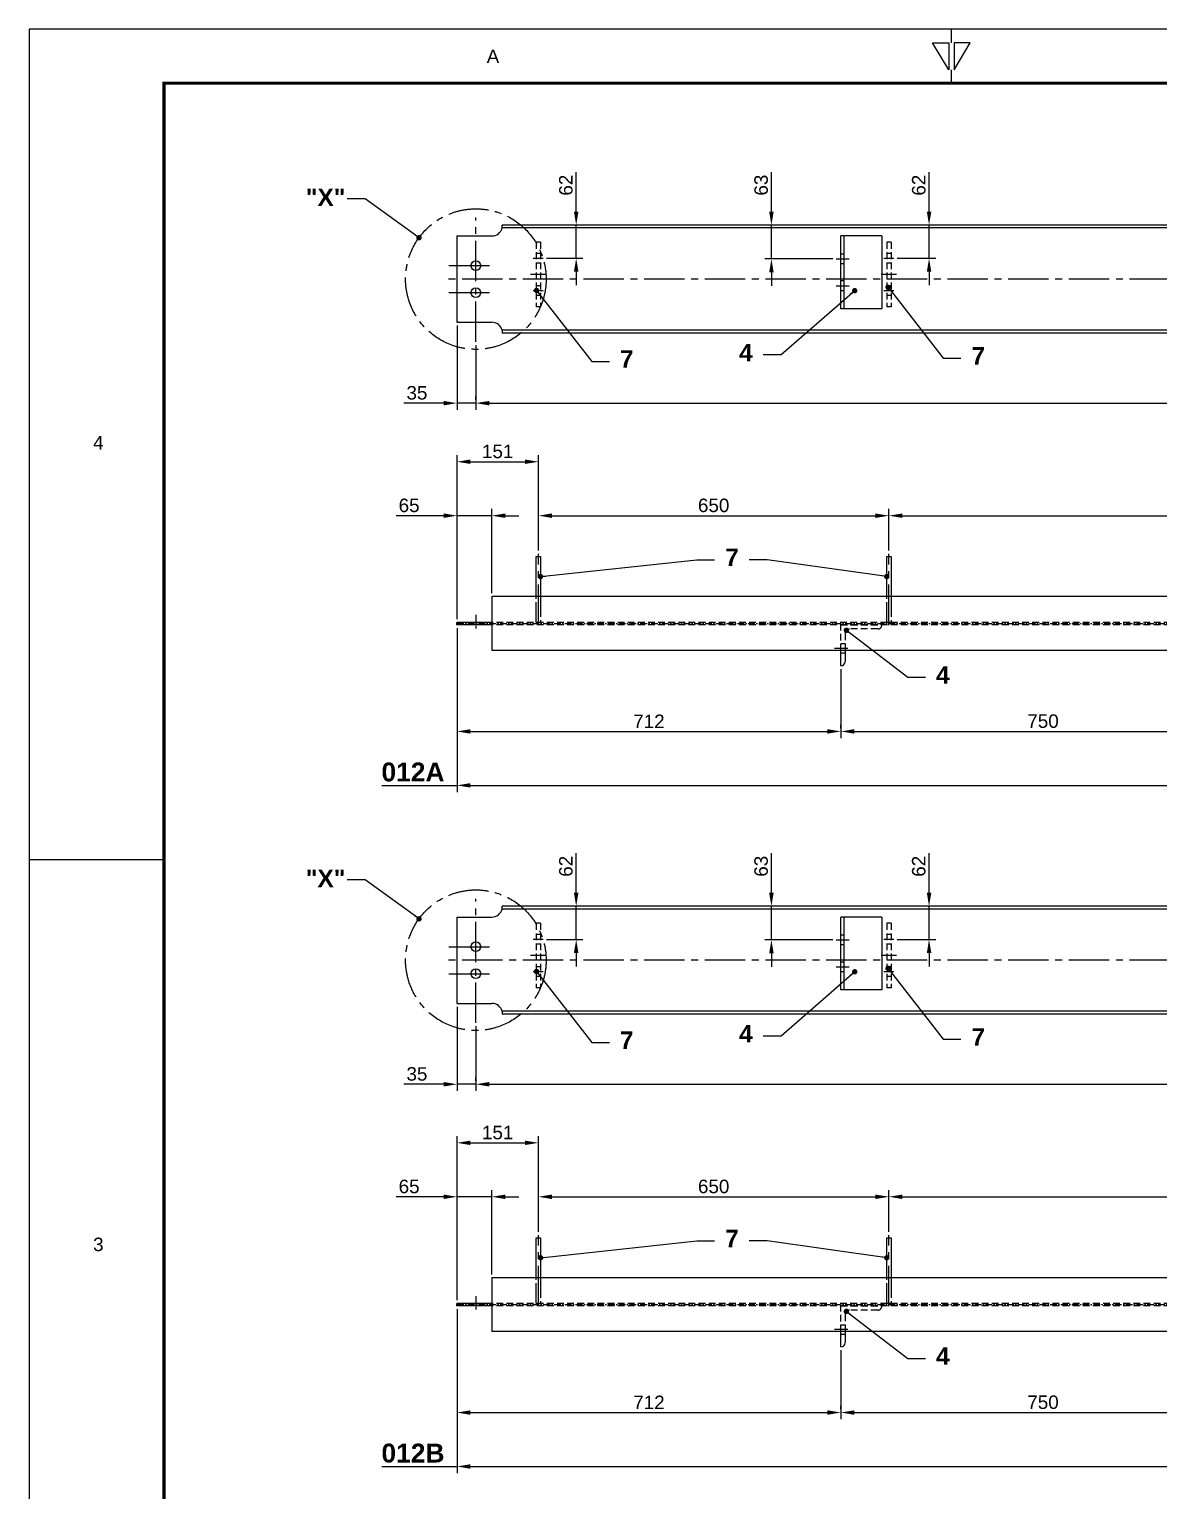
# Model space of a CAD drawing. Header units: millimetres. Extents: x -11137 to 17544, y -5373 to 15400.
# Drawn here: x 0 to 2094, y 3230 to 5940 of the extents above; entities that cross this region are included whole.
import ezdxf
from ezdxf.enums import TextEntityAlignment as Align

# ---------------------------------------------------------------- set-up
doc = ezdxf.new("R2010")
doc.units = ezdxf.units.MM
doc.header["$LTSCALE"] = 100
doc.header["$MEASUREMENT"] = 0
for name, pattern in [('CENTER', [2, 1.25, -0.25, 0.25, -0.25]), ('CENTER2', [1.125, 0.75, -0.125, 0.125, -0.125]), ('HIDDEN', [0.375, 0.25, -0.125])]:
    doc.linetypes.add(name, pattern=pattern)
for name, color, linetype in [('CENTRO', 1, 'CENTER'), ('CONTORNO', 3, 'Continuous'), ('EM-PJ-CENTRO', 10, 'CENTER2'), ('EM-PJ-CONTORNO', 3, 'Continuous'), ('EM-PJ-COTA', 7, 'Continuous'), ('EM-PJ-TEXTO', 7, 'Continuous'), ('EM-PJ-TRACEJADA', 1, 'HIDDEN')]:
    doc.layers.add(name, color=color, linetype=linetype)
doc.styles.add('PADRAO ANGLO', font='arial.ttf')
doc.styles.add('PADRAO ANGLO NEG', font='arialbd.ttf')
doc.dimstyles.new('COTAS-ANGLO-PADRÃO', dxfattribs={"dimscale": 10, "dimtxt": 2.5, "dimasz": 2.5, "dimexe": 1.25, "dimexo": 0.625, "dimtad": 1, "dimtxsty": 'PADRAO ANGLO', "dimcen": 2.5, "dimclrd": 256, "dimclre": 256, "dimclrt": 256, "dimadec": 0, "dimazin": 0, "dimtfac": 1, "dimtmove": 0, "dimatfit": 0, "dimfxl": 1, "dimarcsym": 0})

# ---------------------------------------------------------------- blocks, each defined once
blk = doc.blocks.new('FORMATO_A1')
for p, q in [((0, 594), (0, 0)), ((841, 594), (0, 594)), ((171, 591.5), (171, 594)), ((171, 584), (171, 586.5)), ((25, 440), (0, 440))]:
    blk.add_line(p, q)
for points in [[(170.5, 586.5), (167.5, 591.5), (170.5, 591.5)], [(171.5, 586.5), (174.5, 591.5), (171.5, 591.5)]]:
    blk.add_lwpolyline(points, close=True)
at = {"const_width": 0.6}
blk.add_lwpolyline([(831, 584), (25, 584), (25, 10), (831, 10)], close=True, dxfattribs=at)
at = {"style": 'PADRAO ANGLO'}
for s, p in [('A', (85.99, 588.98)), ('4', (12.81, 517.33)), ('3', (12.81, 368.71))]:
    blk.add_text(s, height=2.5, dxfattribs=at).set_placement(p, align=Align.MIDDLE)
blk = doc.blocks.new('b guard remov')
at = {"layer": 'EM-PJ-CENTRO'}
blk.add_line((39699.5, -27139.9), (39699.5, -27008), dxfattribs=at)
at = {"layer": 'EM-PJ-CENTRO', "ltscale": 0.5}
for p, q in [((39695.5, -27134.9), (39695.5, -27087)), ((39703.5, -27087), (39703.5, -27134.9)), ((39703.5, -27134.9), (39695.5, -27134.9))]:
    blk.add_line(p, q, dxfattribs=at)
at = {"layer": 'EM-PJ-CONTORNO', "ltscale": 0.5}
for p, q in [((39695.5, -27087), (39695.5, -27013)), ((39695.5, -27013), (39703.5, -27013)), ((39703.5, -27013), (39703.5, -27087))]:
    blk.add_line(p, q, dxfattribs=at)
blk = doc.blocks.new('guada remo')
at = {"layer": 'EM-PJ-CENTRO', "xscale": -1}
blk.add_blockref('b guard remov', (78531.4, 0), dxfattribs=at)
blk = doc.blocks.new('A$Cfd298604')
at = {"layer": 'EM-PJ-CENTRO'}
blk.add_line((44, 12.9), (44, -11.9), dxfattribs=at)
at = {"layer": 'EM-PJ-CONTORNO', "ltscale": 0.5}
for p, q in [((47.9, 7.9), (68.3, 7.9)), ((76.2, 0), (47.9, 0))]:
    blk.add_line(p, q, dxfattribs=at)
blk.add_arc((68.3, 0), 7.94, 0, 90, dxfattribs=at)
at = {"layer": 'EM-PJ-TRACEJADA', "ltscale": 0.5}
for p, q in [((0, 0), (0, 76.2)), ((7.9, 68.3), (7.9, 15.9)), ((47.9, 0), (0, 0)), ((15.9, 7.9), (47.9, 7.9))]:
    blk.add_line(p, q, dxfattribs=at)
at = {"layer": 'EM-PJ-TRACEJADA'}
for p, q in [((35, 0), (35, 7.9)), ((53, 7.9), (53, 0))]:
    blk.add_line(p, q, dxfattribs=at)
at = {"layer": 'EM-PJ-TRACEJADA', "ltscale": 0.5}
for centre, start, end in [((0, 68.3), 0, 90), ((15.9, 15.9), 180, 270)]:
    blk.add_arc(centre, 7.94, start, end, dxfattribs=at)
blk = doc.blocks.new('W103')
at = {"layer": 'CENTRO', "ltscale": 0.1}
for p, q in [((36934.7, -27122), (36934.7, -27146.5)), ((39961.7, -27122), (39961.7, -27147.3)), ((39996.7, -27138), (36899.7, -27138))]:
    blk.add_line(p, q, dxfattribs=at)
at = {"layer": 'CONTORNO'}
for p, q in [((36938.6, -27135.9), (36899.7, -27135.9)), ((36899.7, -27140.2), (36899.7, -27135.9)), ((36899.7, -27140.2), (36938.6, -27140.2)), ((36948.6, -27135.9), (36938.6, -27135.9)), ((36948.6, -27140.2), (36938.6, -27140.2)), ((39932.1, -27135.9), (39942.1, -27135.9)), ((39932.1, -27140.2), (39942.1, -27140.2)), ((39942.1, -27135.9), (39996.7, -27135.9)), ((39942.1, -27140.2), (39996.7, -27140.2)), ((39996.7, -27140.2), (39996.7, -27135.9))]:
    blk.add_line(p, q, dxfattribs=at)
at = {"layer": 'EM-PJ-CONTORNO', "ltscale": 0.5}
for p, q in [((36948.6, -27088), (39932.1, -27088)), ((36948.6, -27088), (36948.6, -27188)), ((39932.1, -27088), (39932.1, -27188)), ((36948.6, -27188), (39932.1, -27188))]:
    blk.add_line(p, q, dxfattribs=at)
at = {"layer": 'EM-PJ-TRACEJADA', "ltscale": 0.5}
for p, q in [((36925.7, -27135.8), (36925.7, -27140.2)), ((36943.7, -27134.9), (36943.7, -27141.1)), ((36948.6, -27135.9), (39932.1, -27135.9)), ((36948.6, -27140.2), (39932.1, -27140.2)), ((39952.7, -27135.9), (39952.7, -27140.2)), ((39970.7, -27135.9), (39970.7, -27140.2))]:
    blk.add_line(p, q, dxfattribs=at)
at = {"layer": 'EM-PJ-CENTRO'}
for p in [(-1780.3, -1), (-1130.2, -1), (363.8, -1), (1013.8, -1)]:
    blk.add_blockref('guada remo', p, dxfattribs=at)
at = {"layer": 'EM-PJ-TRACEJADA', "rotation": 90}
for p, xscale in [((37756.4, -27140.2), -1), ((38535.2, -27140.2), -1.000000000000001), ((39284.9, -27140.2), -1.000000000000001)]:
    blk.add_blockref('A$Cfd298604', p, dxfattribs=dict(at, xscale=xscale))
blk = doc.blocks.new('*D136')
at = {"layer": 'Defpoints', "color": 0, "transparency": 16777216}
for p in [(2254.7, 3497), (1505, 3375.4), (2254.7, 3375.4)]:
    blk.add_point(p, dxfattribs=at)
at = {"layer": 'EM-PJ-COTA', "lineweight": -2, "transparency": 16777216}
for p, q in [((2254.7, 3490.8), (2254.7, 3362.9)), ((1505, 3381.6), (1505, 3387.9)), ((1530, 3375.4), (2229.7, 3375.4))]:
    blk.add_line(p, q, dxfattribs=at)
at = {"layer": 'EM-PJ-COTA', "transparency": 16777216}
for points in [[(1530, 3379.5), (1530, 3371.2), (1505, 3375.4)], [(2229.7, 3379.5), (2229.7, 3371.2), (2254.7, 3375.4)]]:
    blk.add_solid(points, dxfattribs=at)
at = {"layer": 'EM-PJ-COTA', "transparency": 16777216, "insert": (1879.8, 3394.4), "char_height": 25, "attachment_point": 5, "style": 'PADRAO ANGLO'}
blk.add_mtext('750', dxfattribs=at)
blk = doc.blocks.new('*D138')
at = {"layer": 'Defpoints', "color": 0, "transparency": 16777216}
for p in [(793.2, 3573.2), (1505, 3497), (1505, 3375.4)]:
    blk.add_point(p, dxfattribs=at)
at = {"layer": 'EM-PJ-COTA', "lineweight": -2, "transparency": 16777216}
for p, q in [((793.2, 3567), (793.2, 3362.9)), ((1505, 3490.8), (1505, 3362.9)), ((818.2, 3375.4), (1480, 3375.4))]:
    blk.add_line(p, q, dxfattribs=at)
at = {"layer": 'EM-PJ-COTA', "transparency": 16777216}
for points in [[(818.2, 3379.5), (818.2, 3371.2), (793.2, 3375.4)], [(1480, 3379.5), (1480, 3371.2), (1505, 3375.4)]]:
    blk.add_solid(points, dxfattribs=at)
at = {"layer": 'EM-PJ-COTA', "transparency": 16777216, "insert": (1149.1, 3394.2), "char_height": 25, "attachment_point": 5, "style": 'PADRAO ANGLO'}
blk.add_mtext('712', dxfattribs=at)
blk = doc.blocks.new('*D139')
at = {"layer": 'Defpoints', "color": 0, "transparency": 16777216}
for p in [(3890.1, 3573.2), (793.2, 3375.4), (3890.1, 3275.4)]:
    blk.add_point(p, dxfattribs=at)
at = {"layer": 'EM-PJ-COTA', "lineweight": -2, "transparency": 16777216}
for p, q in [((3890.1, 3567), (3890.1, 3262.9)), ((793.2, 3369.1), (793.2, 3262.9)), ((818.2, 3275.4), (3865.1, 3275.4))]:
    blk.add_line(p, q, dxfattribs=at)
at = {"layer": 'EM-PJ-COTA', "transparency": 16777216}
for points in [[(818.2, 3279.5), (818.2, 3271.2), (793.2, 3275.4)], [(3865.1, 3279.5), (3865.1, 3271.2), (3890.1, 3275.4)]]:
    blk.add_solid(points, dxfattribs=at)
at = {"layer": 'EM-PJ-COTA', "transparency": 16777216, "insert": (2341.6, 3294.4), "char_height": 25, "attachment_point": 5, "style": 'PADRAO ANGLO'}
blk.add_mtext('3097', dxfattribs=at)
blk = doc.blocks.new('*D140')
at = {"layer": 'Defpoints', "color": 0, "transparency": 16777216}
for p in [(944.1, 3875.4), (944.1, 3704.4), (793.2, 3577.5)]:
    blk.add_point(p, dxfattribs=at)
at = {"layer": 'EM-PJ-COTA', "lineweight": -2, "transparency": 16777216}
for p, q in [((793.2, 3583.8), (793.2, 3887.9)), ((818.2, 3875.4), (919.1, 3875.4)), ((944.1, 3710.7), (944.1, 3887.9))]:
    blk.add_line(p, q, dxfattribs=at)
at = {"layer": 'EM-PJ-COTA', "transparency": 16777216}
for points in [[(818.2, 3879.5), (818.2, 3871.2), (793.2, 3875.4)], [(919.1, 3879.5), (919.1, 3871.2), (944.1, 3875.4)]]:
    blk.add_solid(points, dxfattribs=at)
at = {"layer": 'EM-PJ-COTA', "transparency": 16777216, "insert": (868.6, 3894.4), "char_height": 25, "attachment_point": 5, "style": 'PADRAO ANGLO'}
blk.add_mtext('151', dxfattribs=at)
blk = doc.blocks.new('*D141')
at = {"layer": 'Defpoints', "color": 0, "transparency": 16777216}
for p in [(944.1, 3775.4), (1594.1, 3775.4), (1594.1, 3704.4)]:
    blk.add_point(p, dxfattribs=at)
at = {"layer": 'EM-PJ-COTA', "lineweight": -2, "transparency": 16777216}
for p, q in [((944.1, 3781.6), (944.1, 3787.9)), ((969.1, 3775.4), (1569.1, 3775.4)), ((1594.1, 3710.7), (1594.1, 3787.9))]:
    blk.add_line(p, q, dxfattribs=at)
at = {"layer": 'EM-PJ-COTA', "transparency": 16777216}
for points in [[(969.1, 3779.5), (969.1, 3771.2), (944.1, 3775.4)], [(1569.1, 3779.5), (1569.1, 3771.2), (1594.1, 3775.4)]]:
    blk.add_solid(points, dxfattribs=at)
at = {"layer": 'EM-PJ-COTA', "transparency": 16777216, "insert": (1269.1, 3794.4), "char_height": 25, "attachment_point": 5, "style": 'PADRAO ANGLO'}
blk.add_mtext('650', dxfattribs=at)
blk = doc.blocks.new('*D142')
at = {"layer": 'Defpoints', "color": 0, "transparency": 16777216}
for p in [(1594.1, 3775.4), (3088.1, 3775.4), (3088.1, 3704.4)]:
    blk.add_point(p, dxfattribs=at)
at = {"layer": 'EM-PJ-COTA', "lineweight": -2, "transparency": 16777216}
for p, q in [((1594.1, 3781.6), (1594.1, 3787.9)), ((1619.1, 3775.4), (3063.1, 3775.4)), ((3088.1, 3710.7), (3088.1, 3787.9))]:
    blk.add_line(p, q, dxfattribs=at)
at = {"layer": 'EM-PJ-COTA', "transparency": 16777216}
for points in [[(1619.1, 3779.5), (1619.1, 3771.2), (1594.1, 3775.4)], [(3063.1, 3779.5), (3063.1, 3771.2), (3088.1, 3775.4)]]:
    blk.add_solid(points, dxfattribs=at)
at = {"layer": 'EM-PJ-COTA', "transparency": 16777216, "insert": (2341.1, 3794.4), "char_height": 25, "attachment_point": 5, "style": 'PADRAO ANGLO'}
blk.add_mtext('1494', dxfattribs=at)
blk = doc.blocks.new('*D146')
at = {"layer": 'Defpoints', "color": 0, "transparency": 16777216}
for p in [(857.8, 3775.4), (857.8, 3625.4), (793.2, 3577.5)]:
    blk.add_point(p, dxfattribs=at)
at = {"layer": 'EM-PJ-COTA', "lineweight": -2, "transparency": 16777216}
for p, q in [((768.2, 3775.4), (680.1, 3775.4)), ((793.2, 3583.8), (793.2, 3787.9)), ((857.8, 3775.4), (793.2, 3775.4)), ((857.8, 3631.6), (857.8, 3787.9)), ((882.8, 3775.4), (907.8, 3775.4))]:
    blk.add_line(p, q, dxfattribs=at)
at = {"layer": 'EM-PJ-COTA', "transparency": 16777216}
for points in [[(768.2, 3779.5), (768.2, 3771.2), (793.2, 3775.4)], [(882.8, 3779.5), (882.8, 3771.2), (857.8, 3775.4)]]:
    blk.add_solid(points, dxfattribs=at)
at = {"layer": 'EM-PJ-COTA', "transparency": 16777216, "insert": (704.4, 3794.4), "char_height": 25, "attachment_point": 5, "style": 'PADRAO ANGLO'}
blk.add_mtext('65', dxfattribs=at)
blk = doc.blocks.new('A$C9bd9dc66')
at = {"layer": 'EM-PJ-CENTRO'}
for p, q in [((8.8, 25), (-15.2, 25)), ((8.8, -25), (-15.2, -25))]:
    blk.add_line(p, q, dxfattribs=at)
at = {"layer": 'EM-PJ-CONTORNO'}
for p, q in [((-76.2, 67.5), (-76.2, -67.5)), ((-76.2, 67.5), (-10, 67.5)), ((-10, 67.5), (0, 67.5)), ((-6.4, -67.5), (-6.4, 67.5)), ((0, -67.5), (0, 67.5)), ((-76.2, -67.5), (-10, -67.5)), ((-10, -67.5), (0, -67.5))]:
    blk.add_line(p, q, dxfattribs=at)
at = {"layer": 'EM-PJ-TRACEJADA'}
for p, q in [((-6.4, 34), (0, 34)), ((-6.4, 16), (0, 16)), ((-6.4, -16), (0, -16)), ((-6.4, -34), (0, -34))]:
    blk.add_line(p, q, dxfattribs=at)
blk = doc.blocks.new('XCV')
at = {"layer": 'EM-PJ-CENTRO', "ltscale": 0.5}
for p, q in [((-16584, 11996.6), (-16602.5, 11996.6)), ((-16579, 11966.6), (-16607.5, 11966.6)), ((-16584, 11936.6), (-16602.5, 11936.6))]:
    blk.add_line(p, q, dxfattribs=at)
at = {"layer": 'EM-PJ-TRACEJADA', "ltscale": 0.5}
for p, q in [((-16589, 12026.6), (-16597, 12026.6)), ((-16597, 12026.6), (-16597, 11906.6)), ((-16589, 12005.6), (-16597, 12005.6)), ((-16589, 12026.6), (-16589, 11906.6)), ((-16589, 11987.6), (-16597, 11987.6)), ((-16589, 11945.6), (-16597, 11945.6)), ((-16589, 11927.6), (-16597, 11927.6)), ((-16589, 11906.6), (-16597, 11906.6))]:
    blk.add_line(p, q, dxfattribs=at)
blk = doc.blocks.new('A$C455dffc9')
at = {"layer": 'EM-PJ-CENTRO'}
for p, q in [((35, -196.4), (35, 34)), ((3062, -196.4), (3062, 34)), ((3122, -80), (-25, -80)), ((-15, -55), (62.6, -55)), ((3021.5, -55), (3112, -55)), ((-15, -105), (62.6, -105)), ((3021.5, -105), (3112, -105))]:
    blk.add_line(p, q, dxfattribs=at)
at = {"layer": 'EM-PJ-CONTORNO'}
for p, q in [((0, 0), (0, -160)), ((0, 0), (64.6, 0)), ((3013, 20), (83.9, 20)), ((83.9, 14.8), (83.9, 20)), ((3013, 14.8), (83.9, 14.8)), ((3013, 14.8), (3013, 20)), ((3097, 0), (3032.3, 0)), ((3097, 0), (3097, -160)), ((0, -160), (64.6, -160)), ((3097, -160), (3032.3, -160)), ((3013, -174.8), (83.9, -174.8)), ((83.9, -174.8), (83.9, -180)), ((3013, -180), (83.9, -180)), ((3013, -174.8), (3013, -180))]:
    blk.add_line(p, q, dxfattribs=at)
for centre in [(35, -55), (3062, -55), (35, -105), (3062, -105)]:
    blk.add_circle(centre, 9, dxfattribs=at)
for centre, start, end in [((64.6, 20), 270, 344.9299), ((3032.3, 20), 195.0701, 270), ((64.6, -180), 15.0701, 90), ((3032.3, -180), 90, 164.9299)]:
    blk.add_arc(centre, 20, start, end, dxfattribs=at)
at = {"layer": 'EM-PJ-CONTORNO', "xscale": -1}
for p in [(711.8, -67.5), (1461.5, -67.5), (2240.2, -80)]:
    blk.add_blockref('A$C9bd9dc66', p, dxfattribs=at)
at = {"layer": 'EM-PJ-CONTORNO'}
for p in [(16744, -12038.1), (17394, -12038.1), (18888, -12038.1), (19538, -12038.1)]:
    blk.add_blockref('XCV', p, dxfattribs=at)
blk = doc.blocks.new('*D162')
at = {"layer": 'Defpoints', "color": 0, "transparency": 16777216}
for p in [(1014.2, 5576.8), (1014.2, 5576.8), (953.2, 5515.3)]:
    blk.add_point(p, dxfattribs=at)
at = {"layer": 'EM-PJ-COTA', "lineweight": -2, "transparency": 16777216}
for p, q in [((1014.2, 5601.8), (1014.2, 5674.9)), ((1007.9, 5576.8), (1001.7, 5576.8)), ((1014.2, 5515.3), (1014.2, 5576.8)), ((959.4, 5515.3), (1026.7, 5515.3)), ((1014.2, 5490.3), (1014.2, 5465.3))]:
    blk.add_line(p, q, dxfattribs=at)
at = {"layer": 'EM-PJ-COTA', "transparency": 16777216}
for points in [[(1010, 5601.8), (1018.4, 5601.8), (1014.2, 5576.8)], [(1010, 5490.3), (1018.4, 5490.3), (1014.2, 5515.3)]]:
    blk.add_solid(points, dxfattribs=at)
at = {"layer": 'EM-PJ-COTA', "transparency": 16777216, "insert": (995.2, 5650.9), "char_height": 25, "attachment_point": 5, "rotation": 90, "style": 'PADRAO ANGLO'}
blk.add_mtext('62', dxfattribs=at)
blk = doc.blocks.new('*D163')
at = {"layer": 'Defpoints', "color": 0, "transparency": 16777216}
for p in [(1376.2, 5576.8), (1395.2, 5576.8), (1496.2, 5514.3)]:
    blk.add_point(p, dxfattribs=at)
at = {"layer": 'EM-PJ-COTA', "lineweight": -2, "transparency": 16777216}
for p, q in [((1376.2, 5601.8), (1376.2, 5675.2)), ((1389, 5576.8), (1363.7, 5576.8)), ((1376.2, 5514.3), (1376.2, 5576.8)), ((1489.9, 5514.3), (1363.7, 5514.3)), ((1376.2, 5489.3), (1376.2, 5464.3))]:
    blk.add_line(p, q, dxfattribs=at)
at = {"layer": 'EM-PJ-COTA', "transparency": 16777216}
for points in [[(1372, 5601.8), (1380.4, 5601.8), (1376.2, 5576.8)], [(1372, 5489.3), (1380.4, 5489.3), (1376.2, 5514.3)]]:
    blk.add_solid(points, dxfattribs=at)
at = {"layer": 'EM-PJ-COTA', "transparency": 16777216, "insert": (1357.2, 5651), "char_height": 25, "attachment_point": 5, "rotation": 90, "style": 'PADRAO ANGLO'}
blk.add_mtext('63', dxfattribs=at)
blk = doc.blocks.new('*D167')
at = {"layer": 'Defpoints', "color": 0, "transparency": 16777216}
for p in [(1668.5, 5576.8), (1668.5, 5576.8), (1603.1, 5515.3)]:
    blk.add_point(p, dxfattribs=at)
at = {"layer": 'EM-PJ-COTA', "lineweight": -2, "transparency": 16777216}
for p, q in [((1668.5, 5601.8), (1668.5, 5674.9)), ((1662.3, 5576.8), (1656, 5576.8)), ((1668.5, 5515.3), (1668.5, 5576.8)), ((1609.4, 5515.3), (1681, 5515.3)), ((1668.5, 5490.3), (1668.5, 5465.3))]:
    blk.add_line(p, q, dxfattribs=at)
at = {"layer": 'EM-PJ-COTA', "transparency": 16777216}
for points in [[(1664.4, 5601.8), (1672.7, 5601.8), (1668.5, 5576.8)], [(1664.4, 5490.3), (1672.7, 5490.3), (1668.5, 5515.3)]]:
    blk.add_solid(points, dxfattribs=at)
at = {"layer": 'EM-PJ-COTA', "transparency": 16777216, "insert": (1649.5, 5650.9), "char_height": 25, "attachment_point": 5, "rotation": 90, "style": 'PADRAO ANGLO'}
blk.add_mtext('62', dxfattribs=at)
blk = doc.blocks.new('*D166')
at = {"layer": 'Defpoints', "color": 0, "transparency": 16777216}
for p in [(793.2, 5396.8), (828.2, 5360.4), (793.2, 5246.8)]:
    blk.add_point(p, dxfattribs=at)
at = {"layer": 'EM-PJ-COTA', "lineweight": -2, "transparency": 16777216}
for p, q in [((793.2, 5390.5), (793.2, 5234.3)), ((828.2, 5354.1), (828.2, 5234.3)), ((768.2, 5246.8), (694.7, 5246.8)), ((828.2, 5246.8), (793.2, 5246.8)), ((853.2, 5246.8), (878.2, 5246.8))]:
    blk.add_line(p, q, dxfattribs=at)
at = {"layer": 'EM-PJ-COTA', "transparency": 16777216}
for points in [[(768.2, 5250.9), (768.2, 5242.6), (793.2, 5246.8)], [(853.2, 5250.9), (853.2, 5242.6), (828.2, 5246.8)]]:
    blk.add_solid(points, dxfattribs=at)
at = {"layer": 'EM-PJ-COTA', "transparency": 16777216, "insert": (718.9, 5265.8), "char_height": 25, "attachment_point": 5, "style": 'PADRAO ANGLO'}
blk.add_mtext('35', dxfattribs=at)
blk = doc.blocks.new('*D177')
at = {"layer": 'Defpoints', "color": 0, "transparency": 16777216}
for p in [(1668.5, 4314), (1668.5, 4314), (1603.1, 4252.5)]:
    blk.add_point(p, dxfattribs=at)
at = {"layer": 'EM-PJ-COTA', "lineweight": -2, "transparency": 16777216}
for p, q in [((1668.5, 4339), (1668.5, 4412.2)), ((1662.3, 4314), (1656, 4314)), ((1668.5, 4252.5), (1668.5, 4314)), ((1609.4, 4252.5), (1681, 4252.5)), ((1668.5, 4227.5), (1668.5, 4202.5))]:
    blk.add_line(p, q, dxfattribs=at)
at = {"layer": 'EM-PJ-COTA', "transparency": 16777216}
for points in [[(1664.4, 4339), (1672.7, 4339), (1668.5, 4314)], [(1664.4, 4227.5), (1672.7, 4227.5), (1668.5, 4252.5)]]:
    blk.add_solid(points, dxfattribs=at)
at = {"layer": 'EM-PJ-COTA', "transparency": 16777216, "insert": (1649.5, 4388.1), "char_height": 25, "attachment_point": 5, "rotation": 90, "style": 'PADRAO ANGLO'}
blk.add_mtext('62', dxfattribs=at)
blk = doc.blocks.new('*D172')
at = {"layer": 'Defpoints', "color": 0, "transparency": 16777216}
for p in [(1014.2, 4314), (1014.2, 4314), (953.2, 4252.5)]:
    blk.add_point(p, dxfattribs=at)
at = {"layer": 'EM-PJ-COTA', "lineweight": -2, "transparency": 16777216}
for p, q in [((1014.2, 4339), (1014.2, 4412.2)), ((1007.9, 4314), (1001.7, 4314)), ((1014.2, 4252.5), (1014.2, 4314)), ((959.4, 4252.5), (1026.7, 4252.5)), ((1014.2, 4227.5), (1014.2, 4202.5))]:
    blk.add_line(p, q, dxfattribs=at)
at = {"layer": 'EM-PJ-COTA', "transparency": 16777216}
for points in [[(1010, 4339), (1018.4, 4339), (1014.2, 4314)], [(1010, 4227.5), (1018.4, 4227.5), (1014.2, 4252.5)]]:
    blk.add_solid(points, dxfattribs=at)
at = {"layer": 'EM-PJ-COTA', "transparency": 16777216, "insert": (995.2, 4388.1), "char_height": 25, "attachment_point": 5, "rotation": 90, "style": 'PADRAO ANGLO'}
blk.add_mtext('62', dxfattribs=at)
blk = doc.blocks.new('*D173')
at = {"layer": 'Defpoints', "color": 0, "transparency": 16777216}
for p in [(1376.2, 4314), (1395.2, 4314), (1496.2, 4251.5)]:
    blk.add_point(p, dxfattribs=at)
at = {"layer": 'EM-PJ-COTA', "lineweight": -2, "transparency": 16777216}
for p, q in [((1376.2, 4339), (1376.2, 4412.5)), ((1389, 4314), (1363.7, 4314)), ((1376.2, 4251.5), (1376.2, 4314)), ((1489.9, 4251.5), (1363.7, 4251.5)), ((1376.2, 4226.5), (1376.2, 4201.5))]:
    blk.add_line(p, q, dxfattribs=at)
at = {"layer": 'EM-PJ-COTA', "transparency": 16777216}
for points in [[(1372, 4339), (1380.4, 4339), (1376.2, 4314)], [(1372, 4226.5), (1380.4, 4226.5), (1376.2, 4251.5)]]:
    blk.add_solid(points, dxfattribs=at)
at = {"layer": 'EM-PJ-COTA', "transparency": 16777216, "insert": (1357.2, 4388.2), "char_height": 25, "attachment_point": 5, "rotation": 90, "style": 'PADRAO ANGLO'}
blk.add_mtext('63', dxfattribs=at)
blk = doc.blocks.new('*D176')
at = {"layer": 'Defpoints', "color": 0, "transparency": 16777216}
for p in [(793.2, 4134), (828.2, 4097.6), (793.2, 3984)]:
    blk.add_point(p, dxfattribs=at)
at = {"layer": 'EM-PJ-COTA', "lineweight": -2, "transparency": 16777216}
for p, q in [((793.2, 4127.8), (793.2, 3971.5)), ((828.2, 4091.4), (828.2, 3971.5)), ((768.2, 3984), (694.7, 3984)), ((828.2, 3984), (793.2, 3984)), ((853.2, 3984), (878.2, 3984))]:
    blk.add_line(p, q, dxfattribs=at)
at = {"layer": 'EM-PJ-COTA', "transparency": 16777216}
for points in [[(768.2, 3988.2), (768.2, 3979.8), (793.2, 3984)], [(853.2, 3988.2), (853.2, 3979.8), (828.2, 3984)]]:
    blk.add_solid(points, dxfattribs=at)
at = {"layer": 'EM-PJ-COTA', "transparency": 16777216, "insert": (718.9, 4003), "char_height": 25, "attachment_point": 5, "style": 'PADRAO ANGLO'}
blk.add_mtext('35', dxfattribs=at)
blk = doc.blocks.new('A$Cee4d66c9')
at = {"layer": 'EM-PJ-CENTRO'}
for p, q in [((35, 850.6), (35, 1080.9)), ((3062, 850.6), (3062, 1080.9)), ((-15, 991.9), (62.6, 991.9)), ((3021.5, 991.9), (3112, 991.9)), ((3122, 966.9), (-25, 966.9)), ((-15, 941.9), (62.6, 941.9)), ((3021.5, 941.9), (3112, 941.9))]:
    blk.add_line(p, q, dxfattribs=at)
at = {"layer": 'EM-PJ-CONTORNO'}
for p, q in [((3013, 1066.9), (83.9, 1066.9)), ((83.9, 1061.7), (83.9, 1066.9)), ((3013, 1061.7), (83.9, 1061.7)), ((3013, 1061.7), (3013, 1066.9)), ((0, 1046.9), (0, 886.9)), ((0, 1046.9), (64.6, 1046.9)), ((3097, 1046.9), (3032.3, 1046.9)), ((3097, 1046.9), (3097, 886.9)), ((0, 886.9), (64.6, 886.9)), ((3013, 872.1), (83.9, 872.1)), ((83.9, 872.1), (83.9, 866.9)), ((3013, 872.1), (3013, 866.9)), ((3097, 886.9), (3032.3, 886.9)), ((3013, 866.9), (83.9, 866.9))]:
    blk.add_line(p, q, dxfattribs=at)
for centre in [(35, 991.9), (3062, 991.9), (35, 941.9), (3062, 941.9)]:
    blk.add_circle(centre, 9, dxfattribs=at)
for centre, start, end in [((64.6, 1066.9), 270, 344.9299), ((3032.3, 1066.9), 195.0701, 270), ((64.6, 866.9), 15.0701, 90), ((3032.3, 866.9), 90, 164.9299)]:
    blk.add_arc(centre, 20, start, end, dxfattribs=at)
for p in [(16744, -10991.2), (17394, -10991.2), (18888, -10991.2), (19538, -10991.2)]:
    blk.add_blockref('XCV', p, dxfattribs=at)
at = {"layer": 'EM-PJ-CONTORNO', "xscale": -1}
for p in [(711.8, 979.4), (1461.5, 979.4), (2240.2, 979.4)]:
    blk.add_blockref('A$C9bd9dc66', p, dxfattribs=at)
blk = doc.blocks.new('*D179')
at = {"layer": 'Defpoints', "color": 0, "transparency": 16777216}
for p in [(3855.1, 4097.6), (828.2, 3984), (3855.1, 3984)]:
    blk.add_point(p, dxfattribs=at)
at = {"layer": 'EM-PJ-COTA', "lineweight": -2, "transparency": 16777216}
for p, q in [((3855.1, 4091.4), (3855.1, 3971.5)), ((828.2, 3990.3), (828.2, 3996.5)), ((853.2, 3984), (3830.1, 3984))]:
    blk.add_line(p, q, dxfattribs=at)
at = {"layer": 'EM-PJ-COTA', "transparency": 16777216}
for points in [[(853.2, 3988.2), (853.2, 3979.8), (828.2, 3984)], [(3830.1, 3988.2), (3830.1, 3979.8), (3855.1, 3984)]]:
    blk.add_solid(points, dxfattribs=at)
at = {"layer": 'EM-PJ-COTA', "transparency": 16777216, "insert": (2341.6, 4003), "char_height": 25, "attachment_point": 5, "style": 'PADRAO ANGLO'}
blk.add_mtext('3027', dxfattribs=at)
blk = doc.blocks.new('*D182')
at = {"layer": 'Defpoints', "color": 0, "transparency": 16777216}
for p in [(3855.1, 5360.4), (828.2, 5246.8), (3855.1, 5246.8)]:
    blk.add_point(p, dxfattribs=at)
at = {"layer": 'EM-PJ-COTA', "lineweight": -2, "transparency": 16777216}
for p, q in [((3855.1, 5354.1), (3855.1, 5234.3)), ((828.2, 5253), (828.2, 5259.3)), ((853.2, 5246.8), (3830.1, 5246.8))]:
    blk.add_line(p, q, dxfattribs=at)
at = {"layer": 'EM-PJ-COTA', "transparency": 16777216}
for points in [[(853.2, 5250.9), (853.2, 5242.6), (828.2, 5246.8)], [(3830.1, 5250.9), (3830.1, 5242.6), (3855.1, 5246.8)]]:
    blk.add_solid(points, dxfattribs=at)
at = {"layer": 'EM-PJ-COTA', "transparency": 16777216, "insert": (2341.6, 5265.8), "char_height": 25, "attachment_point": 5, "style": 'PADRAO ANGLO'}
blk.add_mtext('3027', dxfattribs=at)
blk = doc.blocks.new('*D186')
at = {"layer": 'Defpoints', "color": 0, "transparency": 16777216}
for p in [(2254.7, 4759.8), (1505, 4638.1), (2254.7, 4638.1)]:
    blk.add_point(p, dxfattribs=at)
at = {"layer": 'EM-PJ-COTA', "lineweight": -2, "transparency": 16777216}
for p, q in [((2254.7, 4753.5), (2254.7, 4625.6)), ((1505, 4644.4), (1505, 4650.6)), ((1530, 4638.1), (2229.7, 4638.1))]:
    blk.add_line(p, q, dxfattribs=at)
at = {"layer": 'EM-PJ-COTA', "transparency": 16777216}
for points in [[(1530, 4642.3), (1530, 4634), (1505, 4638.1)], [(2229.7, 4642.3), (2229.7, 4634), (2254.7, 4638.1)]]:
    blk.add_solid(points, dxfattribs=at)
at = {"layer": 'EM-PJ-COTA', "transparency": 16777216, "insert": (1879.8, 4657.1), "char_height": 25, "attachment_point": 5, "style": 'PADRAO ANGLO'}
blk.add_mtext('750', dxfattribs=at)
blk = doc.blocks.new('*D188')
at = {"layer": 'Defpoints', "color": 0, "transparency": 16777216}
for p in [(793.2, 4836), (1505, 4759.8), (1505, 4638.1)]:
    blk.add_point(p, dxfattribs=at)
at = {"layer": 'EM-PJ-COTA', "lineweight": -2, "transparency": 16777216}
for p, q in [((793.2, 4829.7), (793.2, 4625.6)), ((1505, 4753.5), (1505, 4625.6)), ((818.2, 4638.1), (1480, 4638.1))]:
    blk.add_line(p, q, dxfattribs=at)
at = {"layer": 'EM-PJ-COTA', "transparency": 16777216}
for points in [[(818.2, 4642.3), (818.2, 4634), (793.2, 4638.1)], [(1480, 4642.3), (1480, 4634), (1505, 4638.1)]]:
    blk.add_solid(points, dxfattribs=at)
at = {"layer": 'EM-PJ-COTA', "transparency": 16777216, "insert": (1149.1, 4656.9), "char_height": 25, "attachment_point": 5, "style": 'PADRAO ANGLO'}
blk.add_mtext('712', dxfattribs=at)
blk = doc.blocks.new('*D189')
at = {"layer": 'Defpoints', "color": 0, "transparency": 16777216}
for p in [(3890.1, 4836), (793.2, 4638.1), (3890.1, 4538.1)]:
    blk.add_point(p, dxfattribs=at)
at = {"layer": 'EM-PJ-COTA', "lineweight": -2, "transparency": 16777216}
for p, q in [((3890.1, 4829.7), (3890.1, 4525.6)), ((793.2, 4631.9), (793.2, 4525.6)), ((818.2, 4538.1), (3865.1, 4538.1))]:
    blk.add_line(p, q, dxfattribs=at)
at = {"layer": 'EM-PJ-COTA', "transparency": 16777216}
for points in [[(818.2, 4542.3), (818.2, 4534), (793.2, 4538.1)], [(3865.1, 4542.3), (3865.1, 4534), (3890.1, 4538.1)]]:
    blk.add_solid(points, dxfattribs=at)
at = {"layer": 'EM-PJ-COTA', "transparency": 16777216, "insert": (2341.6, 4557.1), "char_height": 25, "attachment_point": 5, "style": 'PADRAO ANGLO'}
blk.add_mtext('3097', dxfattribs=at)
blk = doc.blocks.new('*D190')
at = {"layer": 'Defpoints', "color": 0, "transparency": 16777216}
for p in [(944.1, 5138.1), (944.1, 4967.2), (793.2, 4840.3)]:
    blk.add_point(p, dxfattribs=at)
at = {"layer": 'EM-PJ-COTA', "lineweight": -2, "transparency": 16777216}
for p, q in [((793.2, 4846.5), (793.2, 5150.6)), ((944.1, 4973.4), (944.1, 5150.6)), ((818.2, 5138.1), (919.1, 5138.1))]:
    blk.add_line(p, q, dxfattribs=at)
at = {"layer": 'EM-PJ-COTA', "transparency": 16777216}
for points in [[(818.2, 5142.3), (818.2, 5134), (793.2, 5138.1)], [(919.1, 5142.3), (919.1, 5134), (944.1, 5138.1)]]:
    blk.add_solid(points, dxfattribs=at)
at = {"layer": 'EM-PJ-COTA', "transparency": 16777216, "insert": (868.6, 5157.1), "char_height": 25, "attachment_point": 5, "style": 'PADRAO ANGLO'}
blk.add_mtext('151', dxfattribs=at)
blk = doc.blocks.new('*D191')
at = {"layer": 'Defpoints', "color": 0, "transparency": 16777216}
for p in [(944.1, 5038.1), (1594.1, 5038.1), (1594.1, 4967.2)]:
    blk.add_point(p, dxfattribs=at)
at = {"layer": 'EM-PJ-COTA', "lineweight": -2, "transparency": 16777216}
for p, q in [((944.1, 5044.4), (944.1, 5050.6)), ((1594.1, 4973.4), (1594.1, 5050.6)), ((969.1, 5038.1), (1569.1, 5038.1))]:
    blk.add_line(p, q, dxfattribs=at)
at = {"layer": 'EM-PJ-COTA', "transparency": 16777216}
for points in [[(969.1, 5042.3), (969.1, 5034), (944.1, 5038.1)], [(1569.1, 5042.3), (1569.1, 5034), (1594.1, 5038.1)]]:
    blk.add_solid(points, dxfattribs=at)
at = {"layer": 'EM-PJ-COTA', "transparency": 16777216, "insert": (1269.1, 5057.1), "char_height": 25, "attachment_point": 5, "style": 'PADRAO ANGLO'}
blk.add_mtext('650', dxfattribs=at)
blk = doc.blocks.new('*D192')
at = {"layer": 'Defpoints', "color": 0, "transparency": 16777216}
for p in [(1594.1, 5038.1), (3088.1, 5038.1), (3088.1, 4967.2)]:
    blk.add_point(p, dxfattribs=at)
at = {"layer": 'EM-PJ-COTA', "lineweight": -2, "transparency": 16777216}
for p, q in [((1594.1, 5044.4), (1594.1, 5050.6)), ((3088.1, 4973.4), (3088.1, 5050.6)), ((1619.1, 5038.1), (3063.1, 5038.1))]:
    blk.add_line(p, q, dxfattribs=at)
at = {"layer": 'EM-PJ-COTA', "transparency": 16777216}
for points in [[(1619.1, 5042.3), (1619.1, 5034), (1594.1, 5038.1)], [(3063.1, 5042.3), (3063.1, 5034), (3088.1, 5038.1)]]:
    blk.add_solid(points, dxfattribs=at)
at = {"layer": 'EM-PJ-COTA', "transparency": 16777216, "insert": (2341.1, 5057.1), "char_height": 25, "attachment_point": 5, "style": 'PADRAO ANGLO'}
blk.add_mtext('1494', dxfattribs=at)
blk = doc.blocks.new('*D195')
at = {"layer": 'Defpoints', "color": 0, "transparency": 16777216}
for p in [(857.8, 5038.1), (857.8, 4888.1), (793.2, 4840.3)]:
    blk.add_point(p, dxfattribs=at)
at = {"layer": 'EM-PJ-COTA', "lineweight": -2, "transparency": 16777216}
for p, q in [((793.2, 4846.5), (793.2, 5050.6)), ((857.8, 4894.4), (857.8, 5050.6)), ((768.2, 5038.1), (680.1, 5038.1)), ((857.8, 5038.1), (793.2, 5038.1)), ((882.8, 5038.1), (907.8, 5038.1))]:
    blk.add_line(p, q, dxfattribs=at)
at = {"layer": 'EM-PJ-COTA', "transparency": 16777216}
for points in [[(768.2, 5042.3), (768.2, 5034), (793.2, 5038.1)], [(882.8, 5042.3), (882.8, 5034), (857.8, 5038.1)]]:
    blk.add_solid(points, dxfattribs=at)
at = {"layer": 'EM-PJ-COTA', "transparency": 16777216, "insert": (704.4, 5057.1), "char_height": 25, "attachment_point": 5, "style": 'PADRAO ANGLO'}
blk.add_mtext('65', dxfattribs=at)

msp = doc.modelspace()

# ---------------------------------------------------------------- linework, layer by layer
at = {"layer": 'EM-PJ-CENTRO'}
for centre in [(828.156, 5476.757), (828.156, 4214.007)]:
    msp.add_circle(centre, 130.314, dxfattribs=at)
at = {"layer": 'EM-PJ-CONTORNO'}
for p, q in [((653.615, 4538.12), (793.156, 4538.12)), ((653.615, 3275.37), (793.156, 3275.37))]:
    msp.add_line(p, q, dxfattribs=at)
at = {"layer": 'EM-PJ-COTA'}
for p, q in [((622.723, 5625.592), (589.797, 5625.592)), ((1042.936, 5324.285), (1075.862, 5324.285)), ((1394.002, 5336.091), (1361.076, 5336.091)), ((1694.707, 5330.082), (1727.633, 5330.082)), ((1238.046, 4956.576), (1270.972, 4956.576)), ((1368.159, 4956.576), (1335.233, 4956.576)), ((1629.083, 4738.493), (1662.009, 4738.493)), ((622.723, 4362.842), (589.797, 4362.842)), ((1394.002, 4073.341), (1361.076, 4073.341)), ((1694.707, 4067.332), (1727.633, 4067.332)), ((1042.936, 4061.535), (1075.862, 4061.535)), ((1238.046, 3693.826), (1270.972, 3693.826)), ((1368.159, 3693.826), (1335.233, 3693.826)), ((1629.083, 3475.743), (1662.009, 3475.743))]:
    msp.add_line(p, q, dxfattribs=at)

# ---------------------------------------------------------------- block references
at = {"xscale": 10, "yscale": 10, "zscale": 10}
msp.add_blockref('FORMATO_A1', (0, 0), dxfattribs=at)
at = {"layer": 'EM-PJ-CONTORNO', "xscale": -1}
for p in [(40789.846, 31976.165), (40789.846, 30713.415)]:
    msp.add_blockref('W103', p, dxfattribs=at)
at = {"layer": 'EM-PJ-COTA'}
for name, p in [('A$Cee4d66c9', (793.156, 4509.832)), ('A$C455dffc9', (793.156, 4294.007))]:
    msp.add_blockref(name, p, dxfattribs=at)

# ---------------------------------------------------------------- texts
at = {"layer": 'EM-PJ-TEXTO', "style": 'PADRAO ANGLO NEG'}
for s, height, p in [('"X"', 32.5, (549.569, 5628.245)), ('7', 32.5, (1107.992, 5328.644)), ('4', 32.5, (1328.945, 5340.45)), ('7', 32.5, (1759.764, 5334.441)), ('7', 32.5, (1303.103, 4960.935)), ('4', 32.5, (1694.139, 4742.853)), ('012A', 35, (711.577, 4562.963)), ('"X"', 32.5, (549.569, 4365.495)), ('4', 32.5, (1328.945, 4077.7)), ('7', 32.5, (1107.992, 4065.894)), ('7', 32.5, (1759.764, 4071.691)), ('7', 32.5, (1303.103, 3698.185)), ('4', 32.5, (1694.139, 3480.103)), ('012B', 35, (711.577, 3300.213))]:
    msp.add_text(s, height=height, dxfattribs=at).set_placement(p, align=Align.MIDDLE_CENTER)

# ---------------------------------------------------------------- dimensions: what is measured, and where the dimension line sits
at = {"layer": 'EM-PJ-COTA'}
for base, p1, p2, picture, middle in [((1014.189900684, 5576.756555168), (953.162773589, 5515.256555168), (1014.189900684, 5576.756555168), '*D162', (995.175575991, 5650.852735249)), ((1668.54881441, 5576.756555168), (1603.137750289, 5515.256555168), (1668.54881441, 5576.756555168), '*D167', (1649.534489717, 5650.852735249)), ((1014.189900684, 4314.006531789), (953.162773589, 4252.506531789), (1014.189900684, 4314.006531789), '*D172', (995.175575991, 4388.102711871)), ((1668.54881441, 4314.006531789), (1603.137750289, 4252.506531789), (1668.54881441, 4314.006531789), '*D177', (1649.534489717, 4388.102711871))]:
    dim = msp.add_linear_dim(base=base, p1=p1, p2=p2, angle=90, dimstyle='COTAS-ANGLO-PADRÃO', override={"dimdec": 0}, dxfattribs=at)
    dim.commit()
    dim.dimension.update_dxf_attribs({"geometry": picture, "text_midpoint": middle})
for base, p1, p2, picture, middle in [((1376.186615691, 5576.756555168), (1496.152719561, 5514.256555167), (1395.209466987, 5576.756555168), '*D163', (1376.186615691, 5650.980634294)), ((1376.186615691, 4314.006531789), (1496.152719561, 4251.506531789), (1395.209466987, 4314.006531789), '*D173', (1376.186615691, 4388.230610916))]:
    dim = msp.add_linear_dim(base=base, p1=p1, p2=p2, angle=90, dimstyle='COTAS-ANGLO-PADRÃO', override={"dimdec": 0}, dxfattribs=at)
    dim.commit()
    dim.dimension.update_dxf_attribs({"geometry": picture, "text_midpoint": middle, "dimtype": 160})
for base, p1, p2, picture, middle in [((793.156, 5246.757), (828.156, 5360.396), (793.156, 5396.757), '*D166', (718.915, 5265.779)), ((793.156, 3984.007), (828.156, 4097.646), (793.156, 4134.007), '*D176', (718.915, 4003.029))]:
    dim = msp.add_linear_dim(base=base, p1=p1, p2=p2, dimstyle='COTAS-ANGLO-PADRÃO', dxfattribs=at)
    dim.commit()
    dim.dimension.update_dxf_attribs({"geometry": picture, "text_midpoint": middle})
for base, p1, p2, picture, middle in [((3855.106, 5246.757), (828.156, 5246.757), (3855.106, 5360.396), '*D182', (2341.631, 5265.779)), ((944.134, 5138.12), (793.156, 4840.27), (944.134, 4967.17), '*D190', (868.645, 5157.134)), ((1594.109, 5038.12), (944.134, 5038.12), (1594.109, 4967.17), '*D191', (1269.121, 5057.134)), ((3088.109, 5038.12), (1594.109, 5038.12), (3088.109, 4967.17), '*D192', (2341.109, 5057.134)), ((1504.989, 4638.12), (793.156, 4835.97), (1504.989, 4759.77), '*D188', (1149.072, 4656.921)), ((3890.106, 4538.12), (793.156, 4638.12), (3890.106, 4835.97), '*D189', (2341.631, 4557.143)), ((2254.653, 4638.12), (1504.989, 4638.12), (2254.653, 4759.77), '*D186', (1879.821, 4657.134)), ((3855.106, 3984.007), (828.156, 3984.007), (3855.106, 4097.646), '*D179', (2341.631, 4003.029)), ((944.134, 3875.37), (793.156, 3577.52), (944.134, 3704.42), '*D140', (868.645, 3894.384)), ((1594.109, 3775.37), (944.134, 3775.37), (1594.109, 3704.42), '*D141', (1269.121, 3794.384)), ((3088.109, 3775.37), (1594.109, 3775.37), (3088.109, 3704.42), '*D142', (2341.109, 3794.384)), ((1504.989, 3375.37), (793.156, 3573.22), (1504.989, 3497.02), '*D138', (1149.072, 3394.171)), ((3890.106, 3275.37), (793.156, 3375.37), (3890.106, 3573.22), '*D139', (2341.631, 3294.393)), ((2254.653, 3375.37), (1504.989, 3375.37), (2254.653, 3497.02), '*D136', (1879.821, 3394.384))]:
    dim = msp.add_linear_dim(base=base, p1=p1, p2=p2, dimstyle='COTAS-ANGLO-PADRÃO', override={"dimdec": 0}, dxfattribs=at)
    dim.commit()
    dim.dimension.update_dxf_attribs({"geometry": picture, "text_midpoint": middle})
for base, p1, p2, picture, middle in [((857.756, 5038.12), (793.156, 4840.27), (857.756, 4888.12), '*D195', (704.377, 5038.12)), ((857.756, 3775.37), (793.156, 3577.52), (857.756, 3625.37), '*D146', (704.377, 3775.37))]:
    dim = msp.add_linear_dim(base=base, p1=p1, p2=p2, dimstyle='COTAS-ANGLO-PADRÃO', override={"dimdec": 0}, dxfattribs=at)
    dim.commit()
    dim.dimension.update_dxf_attribs({"geometry": picture, "text_midpoint": middle, "dimtype": 160})

# ---------------------------------------------------------------- leaders
for points in [[(722.782, 5553.424), (622.723, 5625.592)], [(940.746, 5455.742), (1042.936, 5324.285)], [(1530.681, 5455.257), (1394.002, 5336.091)], [(1592.517, 5461.539), (1694.707, 5330.082)], [(948.057, 4925.17), (1238.046, 4956.576)], [(1590.128, 4925.17), (1368.159, 4956.576)], [(1515.254, 4825.705), (1629.083, 4738.493)], [(722.782, 4290.674), (622.723, 4362.842)], [(1592.517, 4198.789), (1694.707, 4067.332)], [(940.746, 4192.992), (1042.936, 4061.535)], [(1530.681, 4192.507), (1394.002, 4073.341)], [(948.057, 3662.42), (1238.046, 3693.826)], [(1590.128, 3662.42), (1368.159, 3693.826)], [(1515.254, 3562.955), (1629.083, 3475.743)]]:
    msp.add_leader(points, dimstyle='COTAS-ANGLO-PADRÃO', override={"dimasz": 1, "dimldrblk": 'Dot'}, dxfattribs=at)

doc.saveas('drawing.dxf')
